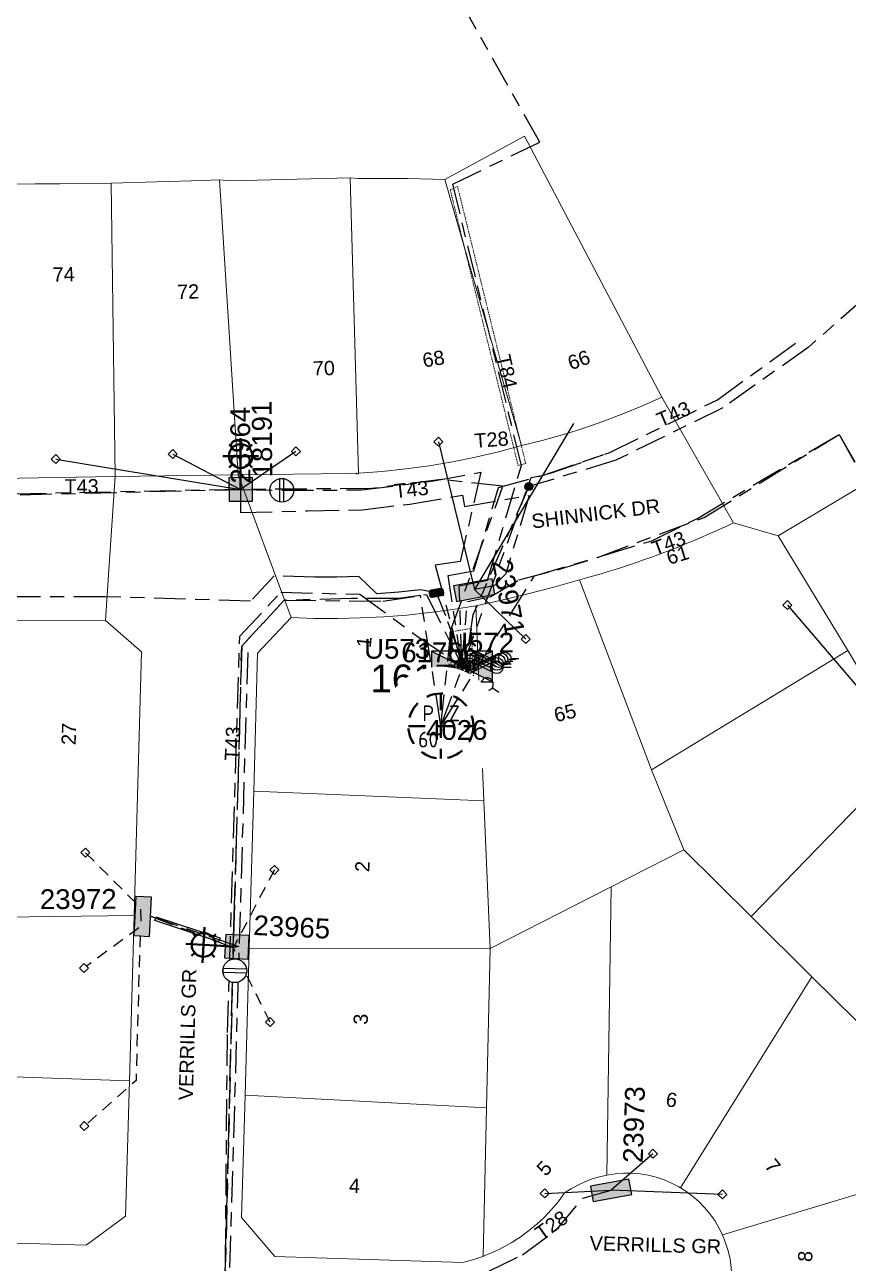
# Model space of a CAD drawing. Header units: metres. Extents: x 298789 to 299426, y 6264025 to 6264524.
# Drawn here: x 298942.7 to 299046.8, y 6264198.6 to 6264355.2 of the extents above; entities that cross this region are included whole.
import ezdxf
from ezdxf.enums import TextEntityAlignment as Align

# ---------------------------------------------------------------- set-up
doc = ezdxf.new("R2010")
doc.units = ezdxf.units.M
for name, pattern in [('Cable Exist UG', [8.2, 4, -1.2, 1.8, -1.2]), ('Dash', [5, 3, -2]), ('HIDDEN', [0.375, 0.25, -0.125]), ('HIDDEN2', [0.1875, 0.125, -0.0625])]:
    doc.linetypes.add(name, pattern=pattern)
doc.layers.get('0').update_dxf_attribs({"color": 6})
for name, color, linetype in [('_User Miscellaneous1', 7, 'Continuous'), ('Equip_HV_EXT', 7, 'Continuous'), ('Equip_LV_EXT', 7, 'Continuous'), ('Equip_SL_EXT', 7, 'Continuous'), ('Equip_SP_SL_EXT', 7, 'Continuous'), ('Mains_HV_EXT', 7, 'Continuous'), ('Mains_LV_EXT', 7, 'Continuous'), ('Mains_SL_EXT', 7, 'Continuous'), ('Notes', 7, 'Continuous'), ('Services_SP_EXT', 7, 'Continuous'), ('Sub_SP_EXT', 7, 'Continuous'), ('SupportsUG_SP_LV_EXT', 7, 'Continuous'), ('SupportsUG_SP_LV_SL_EXT', 7, 'Continuous'), ('UG_Details_SP_MISC', 7, 'Continuous')]:
    doc.layers.add(name, color=color, linetype=linetype)
for name, color, linetype, lineweight in [('Cadastre Land Parcels_SP_EXT', 9, 'Continuous', 5), ('Cadastre Other Property_SP_EXT', 9, 'HIDDEN', 5), ('Cadastre Roads_SP_EXT', 9, 'Continuous', 5)]:
    doc.layers.add(name, color=color, linetype=linetype, lineweight=lineweight)
doc.styles.add('COLUMN_LABEL', font='arial.ttf')
doc.styles.add('iecARIAL', font='arial.ttf', dxfattribs={"height": 2})
doc.styles.add('IESYMBOL1', font='isocp.shx')
doc.styles.add('POLE_LABEL', font='arial.ttf')
doc.styles.add('SLCP_LABEL', font='arial.ttf', dxfattribs={"height": 3.5})
doc.styles.get("Standard").update_dxf_attribs({"font": 'arial.ttf'})
doc.styles.add('SWITCH_LABEL', font='arial.ttf', dxfattribs={"height": 2.5})

# ---------------------------------------------------------------- blocks, each defined once
blk = doc.blocks.new('SUB_PADMOUNT_EXT')
for points in [[(0, 0), (-3.84, 1.92), (-3.84, -1.92)], [(0, 0), (3.84, 1.92), (3.84, -1.92)]]:
    blk.add_hatch(color=256).paths.add_polyline_path(points)
for p, q in [((3.84, 1.92), (-3.84, -1.92)), ((-3.84, 1.92), (3.84, -1.92))]:
    blk.add_line(p, q)
blk.add_lwpolyline([(-3.84, -1.92), (3.84, -1.92), (3.84, 1.92), (-3.84, 1.92)], close=True)
for tag, height, flags, p in [('ASSET_NUM', 3.5, 8, (2, 2)), ('STREET_CODE', 0.2, 9, (1.5, 0)), ('CONSTRUCTED_VOLTAGE', 0.2, 9, (1.5, -0.2)), ('OPERATING_VOLTAGE', 0.2, 9, (1.5, -0.6)), ('ORIENTATION', 0.2, 9, (1.5, -0.8)), ('OWNED_BY', 0.2, 9, (1.5, -1)), ('OPERATED_BY', 0.2, 9, (1.5, -1.2)), ('SECONDARY_VOLTAGE', 0.2, 9, (1.5, -1.6)), ('NO_PHASES', 0.2, 9, (1.5, -0.4)), ('MAINTAINED_BY', 0.2, 9, (1.5, -1.4)), ('STATE', 0.2, 9, (1.5, -1.8)), ('SUBSTATION_TYPE', 0.2, 9, (1.5, -2.2)), ('STREETNAME', 0.2, 9, (1.5, -3)), ('SUBURB', 0.2, 9, (1.5, -3.2)), ('PARENT', 0.2, 9, (1.5, -2)), ('USAGE', 0.2, 9, (1.5, -2.4)), ('LEGEND', 0.2, 9, (1.5, -2.6)), ('LOCATION', 0.2, 9, (1.5, -2.8)), ('Z', 0.2, 1, (1.5, -3.6)), ('NOTES', 0.2, 9, (1.5, -3.4))]:
    blk.add_attdef(tag, text='', height=height, dxfattribs=dict(flags=flags)).set_placement(p, align=Align.MIDDLE_LEFT)
blk = doc.blocks.new('COLUMN_EXT')
blk.add_hatch(color=256).paths.add_polyline_path([(-1.49, 1.48), (-1.49, -1.49), (1.48, -1.49), (1.48, 1.48)])
blk.add_lwpolyline([(-1.49, -1.49), (1.48, -1.49), (1.48, 1.48), (-1.49, 1.48)], close=True)
for tag, height, style, flags, p in [('ASSET_NUM', 2.5, 'COLUMN_LABEL', 8, (2, 2)), ('STRUCTURE_PLANT_NUMBER', 0.2, 'POLE_LABEL', 9, (1.81, 0.03)), ('STREET_CODE', 0.2, 'COLUMN_LABEL', 9, (1.81, -0.2))]:
    blk.add_attdef(tag, text='', height=height, dxfattribs=dict(style=style, flags=flags)).set_placement(p, align=Align.MIDDLE_LEFT)
at = {"flags": 9}
for tag, p in [('COLUMN_TYPE', (1.81, -0.4)), ('OWNED_BY', (1.81, -0.6)), ('STATE', (1.81, -0.8)), ('USAGE', (1.81, -1)), ('STREETNAME', (1.81, -1.6)), ('LEGEND', (1.81, -1.2)), ('LOCATION', (1.81, -1.4)), ('SUBURB', (1.81, -1.8)), ('NOTES', (1.81, -2))]:
    blk.add_attdef(tag, text='', height=0.2, dxfattribs=at).set_placement(p, align=Align.MIDDLE_LEFT)
at = {"flags": 1}
blk.add_attdef('Z', (1.81, -2.35), '', height=0.2, dxfattribs=at)
blk = doc.blocks.new('PILLAR_EXT')
blk.add_hatch(color=256).paths.add_polyline_path([(-2.475, 0.99), (-2.475, -0.99), (2.475, -0.99), (2.475, 0.99)])
blk.add_lwpolyline([(-2.475, -0.99), (2.475, -0.99), (2.475, 0.99), (-2.475, 0.99)], close=True)
at = {"style": 'iecARIAL', "flags": 8}
blk.add_attdef('ASSET_NUM', (1.5, 3.5), '', height=2.5, dxfattribs=at)
for tag, p, flags in [('OWNED_BY', (0, -0.2), 9), ('STATE', (0, -0.4), 9), ('SUPPORT_TYPE', (0, -0.6), 9), ('USAGE', (0, -0.8), 9), ('LEGEND', (0, -1), 9), ('LOCATION', (0, -1.2), 9), ('NOTES', (0, -1.4), 9), ('PARENT', (0, -1.6), 9), ('STREETNAME', (0, -1.8), 9), ('SUBURB', (0, -2), 1)]:
    blk.add_attdef(tag, p, '', height=0.2, dxfattribs=dict(flags=flags))
blk = doc.blocks.new('SL_LANTERN_EXT')
at = {"lineweight": 40}
for p, q in [((0, 1.97), (0, 6.47)), ((-1.46, 5.68), (-1.06, 5.28)), ((1.46, 5.68), (1.06, 5.28)), ((-2.25, 4.22), (2.25, 4.22)), ((-1.46, 2.76), (-1.06, 3.16)), ((1.46, 2.76), (1.06, 3.16)), ((0, 0), (0, 2.72))]:
    blk.add_line(p, q, dxfattribs=at)
blk.add_circle((0, 4.22), 1.5, dxfattribs=at)
at = {"style": 'iecARIAL', "flags": 8}
blk.add_attdef('ASSET_NUM', (1.5, 1.5), '', height=2.5, dxfattribs=at)
for tag, p, height, flags in [('OPERATING_VOLTAGE', (0.98, -1.65), 0.2, 9), ('CONSTRUCTED_VOLTAGE', (0.98, -0.65), 0.2, 9), ('CONTROL_TYPE', (0.98, -0.85), 0.2, 9), ('LANTERN_PURPOSE', (0.98, -1.05), 0.2, 9), ('LANTERN_TYPE', (0.98, -1.25), 0.2, 9), ('NO_PHASES', (0.98, -1.45), 0.2, 9), ('LNUMBER', (2.18, -3.25), 2.5, 8), ('ORIENTATION', (0.98, -1.85), 0.2, 9), ('OWNED_BY', (0.98, -2.05), 0.2, 9), ('STATE', (0.98, -2.25), 0.2, 9), ('USAGE', (0.98, -2.45), 0.2, 9), ('CEXIST', (0.98, -2.65), 0.2, 9), ('CNEW', (0.98, -2.85), 0.2, 9), ('CNUMBER', (0.98, -3.05), 0.2, 9), ('CREMOVE', (0.98, -3.25), 0.2, 9), ('CREPLACE', (0.98, -3.45), 0.2, 9), ('LKINGHEIGHT', (0.98, -3.65), 0.2, 9), ('LBRACKET', (0.98, -3.85), 0.2, 9), ('LBRACKETVOCAB', (0.98, -4.05), 0.2, 9), ('LCATEGORY', (0.98, -4.25), 0.2, 9), ('LCHARGE1', (0.98, -4.45), 0.2, 9), ('LCHARGE1PERCENT', (0.98, -4.65), 0.2, 9), ('LCHARGE2', (0.98, -4.85), 0.2, 9), ('LCHARGE2PERCENT', (0.98, -5.05), 0.2, 9), ('LCHARGE3', (0.98, -5.25), 0.2, 9), ('LCHARGE3PERCENT', (0.98, -5.45), 0.2, 9), ('LEXIST', (0.98, -5.65), 0.2, 9), ('LLAMP', (0.98, -5.85), 0.2, 9), ('LLAMPVOCAB', (0.98, -6.05), 0.2, 9), ('LMAST', (0.98, -6.25), 0.2, 9), ('LMASTVOCAB', (0.98, -6.45), 0.2, 9), ('LNEW', (0.98, -6.65), 0.2, 9), ('LANTNUMBER', (0.98, -6.85), 0.2, 9), ('LOUTREACH', (0.98, -7.25), 0.2, 9), ('LOUTREACHVOCAB', (0.98, -7.45), 0.2, 9), ('LRATECODE', (0.98, -7.65), 0.2, 9), ('LREMOVE', (0.98, -7.85), 0.2, 9), ('STREETNAME', (0.98, -9.25), 0.2, 9), ('SUBURB', (0.98, -9.45), 0.2, 1), ('LREPLACE', (0.98, -8.05), 0.2, 9), ('LTYPE', (0.98, -8.25), 0.2, 9), ('LTYPEVOCAB', (0.98, -8.45), 0.2, 9), ('LEGEND', (0.98, -8.65), 0.2, 9), ('LOCATION', (0.98, -8.85), 0.2, 9), ('NOTES', (0.98, -9.05), 0.2, 9)]:
    blk.add_attdef(tag, p, '', height=height, dxfattribs=dict(flags=flags))
blk = doc.blocks.new('CCP_EXT')
at = {"flags": 9}
for tag, p in [('LIFE_SUPPORT', (0, -1.6)), ('STATE', (0, -1.8)), ('NOTES', (0, -2))]:
    blk.add_attdef(tag, text='', height=0.2, dxfattribs=at).set_placement(p, align=Align.MIDDLE_LEFT)
blk.add_wipeout([(0, 0.57), (0.57, 0), (0, -0.57), (-0.57, 0)])
blk.add_lwpolyline([(-0.57, 0), (0, 0.57), (0.57, 0), (0, -0.57), (-0.57, 0)])
at = {"flags": 1}
blk.add_attdef('Z', (0, 0), '', height=0.2, dxfattribs=at)
at = {"flags": 9}
for tag, p in [('CCP_TYPE', (0, 0)), ('CONSTRUCTED_VOLTAGE', (0, -0.2)), ('OPERATING_VOLTAGE', (0, -0.6)), ('ORIENTATION', (0, -0.8)), ('OWNED_BY', (0, -1)), ('NO_PHASES', (0, -0.4)), ('USAGE', (0, -1.2)), ('LEGEND', (0, -1.4))]:
    blk.add_attdef(tag, text='', height=0.2, dxfattribs=at).set_placement(p, align=Align.MIDDLE_LEFT)
blk = doc.blocks.new('HV_STJ_EXT')
h = blk.add_hatch(color=256)
edge = h.paths.add_edge_path()
edge.add_ellipse((-0.59, 0.13), major_axis=(0.226, 0.226), ratio=1, start_angle=45, end_angle=135)
edge.add_line((-0.91, 0.13), (-0.91, -0.13))
edge.add_ellipse((-0.59, -0.13), major_axis=(0.226, 0.226), ratio=1, start_angle=135, end_angle=225)
edge.add_line((-0.59, -0.45), (0.59, -0.45))
edge.add_ellipse((0.59, -0.13), major_axis=(-0.226, 0.226), ratio=1, start_angle=135, end_angle=225)
edge.add_line((0.91, -0.13), (0.91, 0.13))
edge.add_ellipse((0.59, 0.13), major_axis=(-0.226, 0.226), ratio=1, start_angle=225, end_angle=315)
edge.add_line((0.59, 0.45), (-0.59, 0.45))
blk.add_lwpolyline([(-0.91, 0.13), (-0.91, -0.13, 0.414214), (-0.59, -0.45), (0.59, -0.45, 0.414214), (0.91, -0.13), (0.91, 0.13, 0.414214), (0.59, 0.45), (-0.59, 0.45, 0.414214)], format="xyb", close=True)
for tag, flags, p in [('ORIENTATION', 9, (1.5, 0)), ('Z', 1, (1.5, -0.8)), ('USAGE', 9, (1.5, -0.2)), ('LEGEND', 9, (1.5, -0.4)), ('NOTES', 9, (1.5, -0.6))]:
    blk.add_attdef(tag, text='', height=0.2, dxfattribs=dict(flags=flags)).set_placement(p, align=Align.MIDDLE_LEFT)
blk = doc.blocks.new('LV_UG_LINKS_CLOSED_EXT')
blk.add_wipeout([(-1.06, 1.06), (-1.18, 0.92), (-1.29, 0.76), (-1.37, 0.59), (-1.43, 0.42), (-1.48, 0.23), (-1.49, 0.05), (-1.49, -0.14), (-1.46, -0.33), (-1.41, -0.51), (-1.33, -0.68), (-1.24, -0.84), (-1.12, -0.99), (-0.99, -1.12), (-0.84, -1.24), (-0.68, -1.33), (-0.51, -1.41), (-0.33, -1.46), (-0.14, -1.49), (0.05, -1.49), (0.23, -1.48), (0.42, -1.43), (0.59, -1.37), (0.76, -1.29), (0.92, -1.18), (1.06, -1.06), (1.18, -0.92), (1.29, -0.76), (1.37, -0.59), (1.43, -0.42), (1.48, -0.23), (1.49, -0.05), (1.49, 0.14), (1.46, 0.33), (1.41, 0.51), (1.33, 0.68), (1.24, 0.84), (1.12, 0.99), (0.99, 1.12), (0.84, 1.24), (0.68, 1.33), (0.51, 1.41), (0.33, 1.46), (0.14, 1.49), (-0.05, 1.49), (-0.23, 1.48), (-0.42, 1.43), (-0.59, 1.37), (-0.76, 1.29), (-0.92, 1.18)])
for p, q in [((-0.25, -1.48), (-0.25, 1.48)), ((0.25, -1.48), (0.25, 1.48))]:
    blk.add_line(p, q)
blk.add_circle((0, 0), 1.5)
at = {"flags": 9}
for tag, p in [('ACTUAL_STATUS', (0, 0)), ('CONSTRUCTED_VOLTAGE', (0, -0.2)), ('OPERATING_VOLTAGE', (0, -0.6)), ('ORIENTATION', (0, -0.8)), ('STATE', (0, -1)), ('SWITCH_TYPE', (0, -1.2)), ('NO_PHASES', (0, -0.4)), ('USAGE', (0, -1.4)), ('NOTES', (0, -1.6))]:
    blk.add_attdef(tag, text='', height=0.2, dxfattribs=at).set_placement(p, align=Align.MIDDLE_LEFT)
at = {"flags": 1}
blk.add_attdef('Z', (0, 0), '', height=0.2, dxfattribs=at)
blk = doc.blocks.new('LV_UG_DFUSE_CLOSED_EXT')
for points in [[(1, 0), (0, 0)], [(5.04, 0.73), (2.16, -0.72)], [(5.05, -0.71), (2.16, 0.72)], [(6.2, 0.01), (7.2, 0.01)]]:
    blk.add_lwpolyline(points)
for centre in [(1.8, 0), (5.4, 0.01)]:
    blk.add_circle(centre, 0.8)
at = {"flags": 9}
for tag, p in [('ACTUAL_STATUS', (0, 0)), ('CONSTRUCTED_VOLTAGE', (0, -0.2)), ('OPERATING_VOLTAGE', (0, -0.6)), ('ORIENTATION', (0, -0.8)), ('STATE', (0, -1)), ('SWITCH_TYPE', (0, -1.2)), ('NO_PHASES', (0, -0.4)), ('USAGE', (0, -1.4)), ('NOTES', (0, -1.6))]:
    blk.add_attdef(tag, text='', height=0.2, dxfattribs=at).set_placement(p, align=Align.MIDDLE_LEFT)
at = {"flags": 1}
blk.add_attdef('Z', (0, 0), '', height=0.2, dxfattribs=at)
blk = doc.blocks.new('SWG_HOLEC_SU_NO_EXT')
blk.add_line((1.8, -2), (5.8, -2))
for points in [[(1, 0), (0, 0)], [(6.6, 0), (7.6, 0)]]:
    blk.add_lwpolyline(points)
for points in [[(1.8, -0.8, 1), (1.8, 0.8, 1)], [(5.8, -0.8, 1), (5.8, 0.8, 1)]]:
    blk.add_lwpolyline(points, format="xyb", close=True)
at = {"insert": (5.31, -3.64), "char_height": 1.4, "width": 3.8863, "attachment_point": 1, "rotation": 180}
blk.add_mtext('{\\fArial|b0|i0|c0|p34;N/O}', dxfattribs=at)
at = {"style": 'SWITCH_LABEL', "flags": 8}
blk.add_attdef('ASSET_NUM', text='', height=2.5, rotation=179.9544, dxfattribs=at).set_placement((-2.4, 0), align=Align.MIDDLE_LEFT)
at = {"flags": 1}
blk.add_attdef('Z', (0, 0), '', height=0.2, dxfattribs=at)
at = {"flags": 9}
for tag, p in [('ACTUAL_STATUS', (0, -0.4)), ('CONSTRUCTED_VOLTAGE', (0, -0.6)), ('OPERATING_VOLTAGE', (0, -1)), ('ORIENTATION', (0, -1.2)), ('OWNED_BY', (0, -1.4)), ('NO_PHASES', (0, -0.8)), ('PARENT', (0, -1.6)), ('STATE', (0, -1.8)), ('SWITCH_TYPE', (0, -2)), ('STREETNAME', (0, -2.6)), ('SUBURB', (0, -2.8)), ('USAGE', (0, -2.2)), ('LOCATION', (0, -2.4)), ('NOTES', (0, -3))]:
    blk.add_attdef(tag, text='', height=0.2, dxfattribs=at).set_placement(p, align=Align.MIDDLE_LEFT)
at = {"style": 'SWITCH_LABEL', "flags": 9}
blk.add_attdef('STREET_CODE', text='', height=0.2, dxfattribs=at).set_placement((0, -0.2), align=Align.MIDDLE_LEFT)
blk = doc.blocks.new('SWG_HOLEC_SU_EXT')
blk.add_line((1.8, -2), (5.8, -2))
for points in [[(1, 0), (0, 0)], [(6.6, 0), (7.6, 0)]]:
    blk.add_lwpolyline(points)
for points in [[(1.8, -0.8, 1), (1.8, 0.8, 1)], [(5.8, -0.8, 1), (5.8, 0.8, 1)]]:
    blk.add_lwpolyline(points, format="xyb", close=True)
at = {"style": 'SWITCH_LABEL', "flags": 8}
blk.add_attdef('ASSET_NUM', text='', height=2.5, rotation=179.9544, dxfattribs=at).set_placement((-2.4, 0), align=Align.MIDDLE_LEFT)
at = {"flags": 1}
blk.add_attdef('Z', (0, 0), '', height=0.2, dxfattribs=at)
at = {"flags": 9}
for tag, p in [('ACTUAL_STATUS', (0, -0.4)), ('CONSTRUCTED_VOLTAGE', (0, -0.6)), ('OPERATING_VOLTAGE', (0, -1)), ('ORIENTATION', (0, -1.2)), ('OWNED_BY', (0, -1.4)), ('NO_PHASES', (0, -0.8)), ('PARENT', (0, -1.6)), ('STATE', (0, -1.8)), ('SWITCH_TYPE', (0, -2)), ('STREETNAME', (0, -2.6)), ('SUBURB', (0, -2.8)), ('USAGE', (0, -2.2)), ('LOCATION', (0, -2.4)), ('NOTES', (0, -3))]:
    blk.add_attdef(tag, text='', height=0.2, dxfattribs=at).set_placement(p, align=Align.MIDDLE_LEFT)
at = {"style": 'SWITCH_LABEL', "flags": 9}
blk.add_attdef('STREET_CODE', text='', height=0.2, dxfattribs=at).set_placement((0, -0.2), align=Align.MIDDLE_LEFT)
blk = doc.blocks.new('SLCP_ZELL_EXT')
blk.add_wipeout([(-0.24, 7.5), (-0.71, 7.47), (-1.17, 7.41), (-1.64, 7.32), (-2.09, 7.21), (-2.54, 7.06), (-2.98, 6.89), (-3.41, 6.69), (-3.82, 6.46), (-4.22, 6.21), (-4.6, 5.93), (-4.96, 5.63), (-5.31, 5.31), (-5.63, 4.96), (-5.93, 4.6), (-6.21, 4.22), (-6.46, 3.82), (-6.69, 3.41), (-6.89, 2.98), (-7.06, 2.54), (-7.21, 2.09), (-7.32, 1.64), (-7.41, 1.17), (-7.47, 0.71), (-7.5, 0.24), (-7.5, -0.24), (-7.47, -0.71), (-7.41, -1.17), (-7.32, -1.64), (-7.21, -2.09), (-7.06, -2.54), (-6.89, -2.98), (-6.69, -3.41), (-6.46, -3.82), (-6.21, -4.22), (-5.93, -4.6), (-5.63, -4.96), (-5.31, -5.31), (-4.96, -5.63), (-4.6, -5.93), (-4.22, -6.21), (-3.82, -6.46), (-3.41, -6.69), (-2.98, -6.89), (-2.54, -7.06), (-2.09, -7.21), (-1.64, -7.32), (-1.17, -7.41), (-0.71, -7.47), (-0.24, -7.5), (0.24, -7.5), (0.71, -7.47), (1.17, -7.41), (1.64, -7.32), (2.09, -7.21), (2.54, -7.06), (2.98, -6.89), (3.41, -6.69), (3.82, -6.46), (4.22, -6.21), (4.6, -5.93), (4.96, -5.63), (5.31, -5.31), (5.63, -4.96), (5.93, -4.6), (6.21, -4.22), (6.46, -3.82), (6.69, -3.41), (6.89, -2.98), (7.06, -2.54), (7.21, -2.09), (7.32, -1.64), (7.41, -1.17), (7.47, -0.71), (7.5, -0.24), (7.5, 0.24), (7.47, 0.71), (7.41, 1.17), (7.32, 1.64), (7.21, 2.09), (7.06, 2.54), (6.89, 2.98), (6.69, 3.41), (6.46, 3.82), (6.21, 4.22), (5.93, 4.6), (5.63, 4.96), (5.31, 5.31), (4.96, 5.63), (4.6, 5.93), (4.22, 6.21), (3.82, 6.46), (3.41, 6.69), (2.98, 6.89), (2.54, 7.06), (2.09, 7.21), (1.64, 7.32), (1.17, 7.41), (0.71, 7.47), (0.24, 7.5)])
at = {"linetype": 'Dash', "lineweight": 40, "ltscale": 0.7}
for p, q in [((0, 4.11), (0, -4.11)), ((-4.11, 0), (4.11, 0))]:
    blk.add_line(p, q, dxfattribs=at)
blk.add_circle((0, 0), 4.11, dxfattribs=at)
at = {"lineweight": 40, "style": 'IESYMBOL1'}
for s, p in [('P', (-1.6, 0)), ('Z', (1.7, 0)), ('60', (-1.61, -3.31))]:
    blk.add_text(s, height=2, dxfattribs=at).set_placement(p, align=Align.BOTTOM_CENTER)
at = {"style": 'SLCP_LABEL'}
for tag, height, flags, p in [('ASSET_NUM', 2.5, 8, (2, 2)), ('STREET_CODE', 0.2, 9, (0, -0.2))]:
    blk.add_attdef(tag, text='', height=height, dxfattribs=dict(at, flags=flags)).set_placement(p, align=Align.MIDDLE_LEFT)
at = {"flags": 1}
blk.add_attdef('Z', (0, 0), '', height=0.2, dxfattribs=at)
at = {"flags": 9}
for tag, p in [('CONSTRUCTED_VOLTAGE', (0, -0.4)), ('CONTROL_TYPE', (0, -0.6)), ('OPERATING_VOLTAGE', (0, -1)), ('ORIENTATION', (0, -1.2)), ('OWNED_BY', (0, -1.4)), ('NO_PHASES', (0, -0.8)), ('USAGE', (0, -1.6)), ('STATE', (0, -2)), ('LOCATION', (0, -1.8)), ('NOTES', (0, -2.2))]:
    blk.add_attdef(tag, text='', height=0.2, dxfattribs=at).set_placement(p, align=Align.MIDDLE_LEFT)
blk = doc.blocks.new('CONNECTOR_NODE_EXT')
h = blk.add_hatch(color=256)
edge = h.paths.add_edge_path()
edge.add_arc((0, 0), 0.5, 0, 360)
blk.add_circle((0, 0), 0.5)
at = {"flags": 1}
blk.add_attdef('Z', (0, 0), '', height=0.2, dxfattribs=at)
at = {"flags": 9}
for tag, p in [('CONNECTOR_TYPE', (0, 0)), ('CONSTRUCTED_VOLTAGE', (0, -0.2)), ('OPERATING_VOLTAGE', (0, -0.6)), ('ORIENTATION', (0, -0.8)), ('SUBTYPE', (0, -1)), ('NO_PHASES', (0, -0.4)), ('USAGE', (0, -1.2)), ('NOTES', (0, -1.4))]:
    blk.add_attdef(tag, text='', height=0.2, dxfattribs=at).set_placement(p, align=Align.MIDDLE_LEFT)

msp = doc.modelspace()

# ---------------------------------------------------------------- linework, layer by layer
at = {"layer": 'Cadastre Land Parcels_SP_EXT', "linetype": 'Continuous'}
for points in [[(299023.26, 6264308.13), (299005.88, 6264341.14), (298995.79, 6264335.66), (299005.5, 6264302.01), (299008.1, 6264302.66), (299010.68, 6264303.39), (299013.25, 6264304.19), (299015.79, 6264305.07), (299018.31, 6264306.01), (299020.8, 6264307.04), (299023.26, 6264308.13)], [(298953.61, 6264335.2), (298947.15, 6264335.11), (298943.99, 6264335.12), (298939.07, 6264335.06), (298939.52, 6264297.83), (298954.12, 6264298.12), (298953.61, 6264335.2)], [(298954.12, 6264298.12), (298969.67, 6264298.31), (298967.33, 6264335.62), (298965.15, 6264335.56), (298953.61, 6264335.2), (298954.12, 6264298.12)], [(298967.33, 6264335.62), (298969.67, 6264298.31), (298983.69, 6264298.5), (298984.57, 6264298.54), (298984.68, 6264298.46), (298984.8, 6264298.46), (298984.9, 6264298.52), (298983.84, 6264335.88), (298968.73, 6264335.52), (298967.33, 6264335.62)], [(299005.5, 6264302.01), (298995.79, 6264335.66), (298991.08, 6264335.78), (298984.81, 6264335.82), (298983.84, 6264335.88), (298984.9, 6264298.52), (298987.89, 6264298.74), (298990.86, 6264299.06), (298993.82, 6264299.47), (298996.76, 6264299.97), (298999.69, 6264300.56), (299002.6, 6264301.24), (299005.5, 6264302.01)], [(299046.76, 6264276.09), (299037.95, 6264290.61), (299032.3, 6264292.24), (299031.44, 6264291.83), (299030.59, 6264291.44), (299029.72, 6264291.05), (299028.86, 6264290.67), (299027.99, 6264290.3), (299027.12, 6264289.93), (299026.24, 6264289.57), (299025.37, 6264289.21), (299024.49, 6264288.87), (299023.6, 6264288.53), (299022.72, 6264288.2), (299021.83, 6264287.87), (299020.94, 6264287.55), (299020.05, 6264287.24), (299019.15, 6264286.94), (299018.25, 6264286.64), (299017.35, 6264286.35), (299016.45, 6264286.07), (299015.55, 6264285.8), (299014.64, 6264285.53), (299013.73, 6264285.27), (299012.82, 6264285.02), (299021.95, 6264261.01), (299046.76, 6264276.09)], [(298999.73, 6264281.74), (299000.75, 6264257.09), (299001.53, 6264238.39), (299016.83, 6264246.19), (299026.02, 6264250.88), (299021.95, 6264261.01), (299012.82, 6264285.02), (299009.57, 6264284.09), (299006.3, 6264283.24), (299003.01, 6264282.46), (298999.73, 6264281.74)], [(299000.75, 6264257.09), (298999.73, 6264281.74), (298996.82, 6264281.28), (298993.91, 6264280.89), (298991, 6264280.58), (298988.08, 6264280.35), (298985.16, 6264280.21), (298982.23, 6264280.14), (298979.3, 6264280.16), (298976.38, 6264280.26), (298972.1, 6264275.77), (298971.67, 6264258.28), (299000.75, 6264257.09)], [(298957.47, 6264275.91), (298952.91, 6264279.88), (298938.89, 6264279.84), (298939.86, 6264242.38), (298956.54, 6264242.56), (298957.47, 6264275.91)], [(299055.47, 6264264.02), (299055.01, 6264264.53), (299054.55, 6264265.05), (299054.1, 6264265.57), (299053.66, 6264266.1), (299053.22, 6264266.64), (299052.79, 6264267.17), (299052.36, 6264267.72), (299051.93, 6264268.26), (299051.52, 6264268.82), (299051.11, 6264269.37), (299050.7, 6264269.93), (299050.3, 6264270.5), (299049.91, 6264271.07), (299049.53, 6264271.64), (299049.15, 6264272.22), (299048.77, 6264272.8), (299048.4, 6264273.38), (299048.04, 6264273.97), (299046.76, 6264276.09), (299021.95, 6264261.01), (299026.02, 6264250.88), (299034.52, 6264242.43), (299055.47, 6264264.02)], [(299068.55, 6264250.95), (299057.89, 6264261.49), (299057.4, 6264261.99), (299056.91, 6264262.49), (299056.42, 6264262.99), (299055.94, 6264263.5), (299055.47, 6264264.02), (299034.52, 6264242.43), (299042.22, 6264234.82), (299047.77, 6264229.32), (299068.55, 6264250.95)], [(299000.75, 6264257.09), (298971.67, 6264258.28), (298971.07, 6264238.42), (299001.53, 6264238.39), (299000.75, 6264257.09)], [(299034.52, 6264242.43), (299026.02, 6264250.88), (299016.83, 6264246.19), (299016.3, 6264209.74), (299017.35, 6264209.9), (299018.4, 6264209.98), (299019.44, 6264209.97), (299020.48, 6264209.88), (299021.51, 6264209.71), (299022.53, 6264209.46), (299023.52, 6264209.13), (299024.48, 6264208.72), (299025.4, 6264208.24), (299025.62, 6264208.11), (299042.22, 6264234.82), (299034.52, 6264242.43)], [(299016.3, 6264209.74), (299016.83, 6264246.19), (299001.53, 6264238.39), (299001.07, 6264218.25), (299000.63, 6264199.46), (299001.84, 6264199.96), (299003.04, 6264200.53), (299004.2, 6264201.17), (299005.32, 6264201.89), (299006.39, 6264202.67), (299007.42, 6264203.52), (299008.39, 6264204.42), (299009.3, 6264205.39), (299010.16, 6264206.4), (299010.95, 6264207.47), (299011.77, 6264208), (299012.63, 6264208.48), (299013.51, 6264208.9), (299014.43, 6264209.25), (299015.37, 6264209.53), (299016.3, 6264209.74)], [(298956.54, 6264242.56), (298939.86, 6264242.38), (298924.86, 6264242.23), (298925.37, 6264222.7), (298955.95, 6264221.66), (298956.54, 6264242.56)], [(299001.53, 6264238.39), (298971.07, 6264238.42), (298970.54, 6264219.85), (299001.07, 6264218.25), (299001.53, 6264238.39)], [(299047.76, 6264229.32), (299042.22, 6264234.82), (299025.62, 6264208.11), (299026.29, 6264207.69), (299027.13, 6264207.06), (299027.92, 6264206.38), (299028.65, 6264205.63), (299029.32, 6264204.83), (299029.92, 6264203.98), (299030.45, 6264203.08), (299030.92, 6264202.16), (299062.56, 6264211.72), (299060.9, 6264216.18), (299047.76, 6264229.32)], [(298955.95, 6264221.66), (298925.37, 6264222.7), (298925.71, 6264203.09), (298926.7, 6264202.58), (298927.71, 6264202.14), (298928.74, 6264201.77), (298929.79, 6264201.46), (298950.46, 6264200.88), (298955.41, 6264204.52), (298955.95, 6264221.66)], [(299001.07, 6264218.25), (298970.54, 6264219.85), (298970.1, 6264204.37), (298974.32, 6264199.43), (298998.07, 6264198.68), (298999.35, 6264199.03), (299000.61, 6264199.45), (299000.63, 6264199.46), (299001.07, 6264218.25)], [(299067.27, 6264198.76), (299062.56, 6264211.72), (299030.92, 6264202.16), (299031.31, 6264201.16), (299031.63, 6264200.15), (299031.86, 6264199.11), (299032.01, 6264198.06), (299032.08, 6264197), (299031.59, 6264190.14), (299070.99, 6264188.72), (299067.27, 6264198.76)]]:
    msp.add_lwpolyline(points, close=True, dxfattribs=at)
at = {"layer": 'Cadastre Other Property_SP_EXT', "linetype": 'HIDDEN2'}
for points in [[(298997.41, 6264334.79), (298996.49, 6264334.36), (299005.07, 6264299.49), (299006.03, 6264299.75), (298997.41, 6264334.79)], [(298999.17, 6264278.89), (298996.43, 6264278.43), (298996.67, 6264272.79), (298999.42, 6264272.91), (298999.17, 6264278.89)]]:
    msp.add_lwpolyline(points, close=True, dxfattribs=at)
at = {"layer": 'Cadastre Roads_SP_EXT', "linetype": 'Continuous'}
msp.add_lwpolyline([(298938.89, 6264279.84), (298952.91, 6264279.88), (298953.38, 6264286.93), (298954.12, 6264298.12), (298939.52, 6264297.83)], dxfattribs=at)
at = {"layer": 'Mains_HV_EXT', "linetype": 'Cable Exist UG'}
for points in [[(299228.57, 6264523.58), (299224.37, 6264523.54), (299215.86, 6264523.08), (299203.13, 6264520.69), (299189.96, 6264516.79), (299176.64, 6264510.71), (299161.85, 6264500.13), (299146.46, 6264484.58), (299137.88, 6264477.42), (299137.81, 6264476.97), (299136.72, 6264474.96), (299133.77, 6264470.27), (299130.85, 6264463.71), (299084.84, 6264372.86), (299071.47, 6264347.55), (299065.75, 6264338.49), (299055.06, 6264326.1), (299041.74, 6264314.43), (299030.96, 6264306.79), (299017.44, 6264300.16), (299006.43, 6264296.83)], [(298994.74, 6264283.38), (298992.73, 6264283.78), (298989.98, 6264283.48), (298987.22, 6264283.26), (298984.95, 6264285.44), (298982.17, 6264285.37), (298979.38, 6264285.37), (298974.22, 6264285.53), (298971.23, 6264282.32), (298952.89, 6264282.9), (298952.89, 6264282.9), (298938.82, 6264282.87)]]:
    msp.add_lwpolyline(points, dxfattribs=at)
at = {"layer": 'Mains_LV_EXT', "linetype": 'Cable Exist UG'}
for points in [[(298925.73, 6264295.41), (298969.99, 6264296.47)], [(298969.06, 6264238.5), (298958.55, 6264242.47)], [(298968.91, 6264232.49), (298969.06, 6264238.5)], [(298961.82, 6264189.17), (298967.82, 6264188.88), (298968.91, 6264232.49)]]:
    msp.add_lwpolyline(points, dxfattribs=at)
at = {"layer": 'Mains_SL_EXT', "linetype": 'Cable Exist UG'}
for points in [[(298969.99, 6264296.47), (298919.76, 6264295.43)], [(298969.06, 6264238.5), (298967.92, 6264192.9), (298962.87, 6264193.15), (298955.87, 6264189.38)]]:
    msp.add_lwpolyline(points, dxfattribs=at)
at = {"layer": 'Services_SP_EXT'}
msp.add_lwpolyline([(299012.07, 6264304.79), (298999.54, 6264283.8)], dxfattribs=at)
at = {"layer": 'UG_Details_SP_MISC'}
for p, q in [((298959.14, 6264241.92), (298959.21, 6264242.15)), ((298967.23, 6264239.25), (298959.14, 6264241.92)), ((298959.29, 6264242.38), (298959.21, 6264242.15)), ((298967.38, 6264239.7), (298959.29, 6264242.38)), ((298967.23, 6264239.25), (298967.3, 6264239.48)), ((298967.38, 6264239.7), (298967.3, 6264239.48))]:
    msp.add_line(p, q, dxfattribs=at)
at = {"layer": 'UG_Details_SP_MISC', "color": 7, "linetype": 'Cable Exist UG', "flags": 128}
for points in [[(298970.89, 6264275.82), (298968.3, 6264188.29)], [(298969.79, 6264238.62), (298958.55, 6264242.47)]]:
    msp.add_lwpolyline(points, dxfattribs=at)

# ---------------------------------------------------------------- block references
at = {"layer": 'Equip_HV_EXT'}
msp.add_blockref('CONNECTOR_NODE_EXT', (299006.43, 6264296.83), dxfattribs=at)
at = {"layer": 'Equip_HV_EXT', "rotation": 189.3098107971694}
msp.add_blockref('HV_STJ_EXT', (298994.74, 6264283.38), dxfattribs=at)
at = {"layer": 'Equip_LV_EXT'}
for p in [(298997.22, 6264274.74), (298997.56, 6264274.98), (298997.97, 6264275.07), (298996.97, 6264273.97), (298997.01, 6264274.38)]:
    msp.add_blockref('LV_UG_DFUSE_CLOSED_EXT', p, dxfattribs=at)
at = {"layer": 'Equip_SP_SL_EXT'}
ref = msp.add_blockref('SL_LANTERN_EXT', (298969.99, 6264296.47), dxfattribs=at)
ref.add_attrib('ASSET_NUM', '18191', dxfattribs={"layer": '0', "height": 2.5, "rotation": 90.6012, "style": 'iecARIAL'}).set_placement((298971.49, 6264297.97), align=Align.TOP_LEFT)
at = {"layer": 'Equip_SP_SL_EXT', "rotation": 86.92438282031782}
msp.add_blockref('SL_LANTERN_EXT', (298969.51, 6264238.62), dxfattribs=at)
at = {"layer": 'Sub_SP_EXT'}
ref = msp.add_blockref('SUB_PADMOUNT_EXT', (298997.97, 6264274.07), dxfattribs=at)
ref.add_attrib('ASSET_NUM', '16171', dxfattribs={"layer": '0', "height": 3.5}).set_placement((298999.97, 6264274.32), align=Align.TOP_RIGHT)
at = {"layer": 'SupportsUG_SP_LV_EXT'}
ref = msp.add_blockref('PILLAR_EXT', (298999.53, 6264283.73), dxfattribs=dict(at, rotation=10.37717499681174))
ref.add_attrib('ASSET_NUM', '23971', dxfattribs={"layer": '0', "height": 2.5, "rotation": 280.3414, "style": 'iecARIAL'}).set_placement((299001.03, 6264287.23), align=Align.BOTTOM_LEFT)
ref = msp.add_blockref('PILLAR_EXT', (298957.6, 6264242.45), dxfattribs=dict(at, rotation=267.2290347872757))
ref.add_attrib('ASSET_NUM', '23972', dxfattribs={"layer": '0', "height": 2.5, "rotation": 0.2209, "style": 'iecARIAL'}).set_placement((298954.32, 6264242.67), align=Align.BOTTOM_RIGHT)
ref = msp.add_blockref('PILLAR_EXT', (299016.82, 6264207.81), dxfattribs=dict(at, rotation=190.2856174339348))
ref.add_attrib('ASSET_NUM', '23973', dxfattribs={"layer": '0', "height": 2.5, "rotation": 88.3119, "style": 'iecARIAL'}).set_placement((299018.32, 6264211.31), align=Align.TOP_LEFT)
at = {"layer": 'SupportsUG_SP_LV_SL_EXT'}
ref = msp.add_blockref('COLUMN_EXT', (298969.99, 6264296.47), dxfattribs=dict(at, rotation=180.3078028882169))
ref.add_attrib('ASSET_NUM', '23964', dxfattribs={"layer": '0', "height": 2.5, "rotation": 90.4165, "style": 'COLUMN_LABEL'}).set_placement((298971.99, 6264297.22), align=Align.BOTTOM_LEFT)
ref = msp.add_blockref('COLUMN_EXT', (298969.51, 6264238.62), dxfattribs=dict(at, rotation=87.19608223511253))
ref.add_attrib('ASSET_NUM', '23965', dxfattribs={"layer": '0', "height": 2.5, "rotation": 357.1601, "style": 'COLUMN_LABEL'}).set_placement((298971.51, 6264239.37), align=Align.BOTTOM_LEFT)

# ---------------------------------------------------------------- texts
at = {"layer": 'Cadastre Land Parcels_SP_EXT'}
for s, rotation, p in [('74', 1.4908, (298946.24, 6264322.74)), ('72', 1.4915, (298961.97, 6264320.56)), ('68', 9.0468, (298993.13, 6264311.89)), ('66', 19.9314, (299011.74, 6264311.53)), ('70', 1.5222, (298979.13, 6264310.87)), ('61', 16.7335, (299024.15, 6264286.92)), ('1', 84.4685, (298986.43, 6264276.39)), ('65', 13.6655, (299009.85, 6264267.01)), ('27', 88.3775, (298949.13, 6264264.11)), ('2', 88.2724, (298986.26, 6264248.04)), ('3', 88.3827, (298986.05, 6264228.73)), ('6', 350.8212, (299023.64, 6264218.48)), ('5', 46.7422, (299008.55, 6264209.48)), ('7', 309.9763, (299036.13, 6264210.84)), ('4', 358.454, (298983.66, 6264207.51)), ('8', 86.1843, (299042.22, 6264198.7))]:
    msp.add_text(s, height=1.8, rotation=rotation, dxfattribs=at).set_placement(p)
at = {"layer": 'Cadastre Roads_SP_EXT'}
for s, rotation, p in [('SHINNICK DR', 7.0229, (299006.88, 6264291.52)), ('VERRILLS GR', 358.4396, (299014.09, 6264200.23))]:
    msp.add_text(s, height=1.8, rotation=rotation, dxfattribs=at).set_placement(p)
at = {"layer": 'Mains_LV_EXT'}
for s, rotation, p in [('T84', 282.7904, (299002.29, 6264313.3)), ('T43', 23.3903, (299023.08, 6264304.33)), ('T28', 4.2269, (298999.61, 6264301.72)), ('T43', 0.1254, (298947.71, 6264295.96)), ('T43', 6.0251, (298989.52, 6264295.35)), ('T43', 20.3547, (299022.38, 6264288.06)), ('T43', 87.3715, (298969.75, 6264262.12)), ('T28', 35.3254, (299008.04, 6264201.41))]:
    msp.add_text(s, height=1.8, rotation=rotation, dxfattribs=at).set_placement(p)
at = {"layer": 'Notes'}
msp.add_text('VERRILLS GR', height=1.8, rotation=88.387, dxfattribs=at).set_placement((298963.94, 6264219.18))

# ---------------------------------------------------------------- next in the draw order: block references
at = {"layer": '_User Miscellaneous1', "rotation": 90.0000000000002}
msp.add_blockref('CCP_EXT', (298950.37, 6264250.52), dxfattribs=at)
at = {"layer": '_User Miscellaneous1'}
for p in [(298974.26, 6264248.33), (298973.71, 6264229.08), (298950.22, 6264215.93)]:
    msp.add_blockref('CCP_EXT', p, dxfattribs=at)
at = {"layer": 'Services_SP_EXT'}
for p in [(298995, 6264302.5), (298946.61, 6264300.31), (298961.41, 6264300.93), (298976.97, 6264301.27), (299039.11, 6264281.83), (299006.03, 6264277.53), (298996.97, 6264269.32), (299022.12, 6264212.43), (299008.43, 6264207.41), (299030.89, 6264207.28)]:
    msp.add_blockref('CCP_EXT', p, dxfattribs=at)

# ---------------------------------------------------------------- next in the draw order: linework, layer by layer
at = {"layer": '_User Miscellaneous1', "color": 2, "linetype": 'Dash', "ltscale": 0.5, "flags": 128}
for points in [[(298950.39, 6264250.49), (298957.32, 6264243.57), (298957.39, 6264241.19), (298950.17, 6264235.92)], [(298974.26, 6264248.33), (298969.06, 6264238.5)], [(298957.27, 6264240.05), (298956.76, 6264221.71), (298950.22, 6264215.93)], [(298973.71, 6264229.08), (298969.06, 6264238.5)]]:
    msp.add_lwpolyline(points, dxfattribs=at)
at = {"layer": 'Cadastre Roads_SP_EXT', "linetype": 'Continuous'}
msp.add_lwpolyline([(299023.26, 6264308.13), (299020.8, 6264307.03), (299018.31, 6264306.01), (299015.79, 6264305.07), (299013.25, 6264304.19), (299010.68, 6264303.39), (299008.1, 6264302.66), (299005.5, 6264302.01), (299002.6, 6264301.24), (298999.69, 6264300.56), (298996.76, 6264299.97), (298993.82, 6264299.47), (298990.86, 6264299.06), (298987.89, 6264298.74), (298984.9, 6264298.52), (298984.8, 6264298.45), (298984.68, 6264298.46), (298984.58, 6264298.54), (298983.69, 6264298.5), (298969.67, 6264298.31), (298973.1, 6264289.08), (298976.38, 6264280.25), (298979.3, 6264280.16), (298982.23, 6264280.14), (298985.16, 6264280.21), (298988.08, 6264280.35), (298991, 6264280.58), (298993.91, 6264280.89), (298996.82, 6264281.28), (298999.73, 6264281.74), (299003.01, 6264282.46), (299006.3, 6264283.24), (299009.57, 6264284.09), (299012.82, 6264285.02), (299013.73, 6264285.27), (299014.64, 6264285.53), (299015.55, 6264285.8), (299016.45, 6264286.07), (299017.35, 6264286.35), (299018.25, 6264286.64), (299019.15, 6264286.94), (299020.05, 6264287.24), (299020.94, 6264287.55), (299021.83, 6264287.87), (299022.72, 6264288.2), (299023.6, 6264288.53), (299024.49, 6264288.87), (299025.37, 6264289.21), (299026.24, 6264289.57), (299027.12, 6264289.93), (299027.99, 6264290.3), (299028.86, 6264290.67), (299029.72, 6264291.05), (299030.59, 6264291.44), (299031.44, 6264291.83), (299032.3, 6264292.24), (299023.26, 6264308.13)], close=True, dxfattribs=at)
msp.add_lwpolyline([(299050.81, 6264298.28), (299037.95, 6264290.61), (299046.76, 6264276.09), (299048.04, 6264273.97)], dxfattribs=at)
at = {"layer": 'Mains_LV_EXT', "linetype": 'Cable Exist UG'}
msp.add_lwpolyline([(299019.57, 6264187.27), (299016.18, 6264190.29), (299004.49, 6264190.77), (299002.94, 6264190.82), (299001.31, 6264197), (299001.37, 6264197.6), (299005.61, 6264199.64), (299009.9, 6264202.78), (299013.27, 6264206.8), (299016.82, 6264207.81)], dxfattribs=at)
at = {"layer": 'Services_SP_EXT'}
for points in [[(298995, 6264302.5), (298999.54, 6264283.8)], [(298961.41, 6264300.93), (298969.99, 6264296.47)], [(298946.61, 6264300.31), (298969.99, 6264296.47)], [(299006.03, 6264277.53), (298999.54, 6264283.8)], [(299039.11, 6264281.83), (299055.22, 6264263.02)], [(298996.97, 6264269.32), (298997.97, 6264274.15)], [(299022.12, 6264212.43), (299016.82, 6264207.81)], [(299008.43, 6264207.41), (299016.82, 6264207.81)], [(299030.89, 6264207.28), (299016.82, 6264207.81)]]:
    msp.add_lwpolyline(points, dxfattribs=at)

# ---------------------------------------------------------------- next in the draw order: block references
at = {"layer": 'Equip_HV_EXT'}
ref = msp.add_blockref('SWG_HOLEC_SU_NO_EXT', (298996.33, 6264275.06), dxfattribs=dict(at, rotation=326.1546598490729))
ref.add_attrib('ASSET_NUM', 'U573', dxfattribs={"layer": '0', "height": 2.5, "style": 'SWITCH_LABEL'}).set_placement((298993.94, 6264276.31), align=Align.MIDDLE_RIGHT)
ref = msp.add_blockref('SWG_HOLEC_SU_EXT', (298997.55, 6264275.86), dxfattribs=dict(at, rotation=289.4963204478069))
ref.add_attrib('ASSET_NUM', '61766', dxfattribs={"layer": '0', "height": 2.5, "rotation": 0.1063, "style": 'SWITCH_LABEL'}).set_placement((298995.15, 6264277.11), align=Align.TOP_CENTER)
ref = msp.add_blockref('SWG_HOLEC_SU_EXT', (298998.61, 6264275.84), dxfattribs=dict(at, rotation=260.4457102670324))
ref.add_attrib('ASSET_NUM', 'U572', dxfattribs={"layer": '0', "height": 2.5, "style": 'SWITCH_LABEL'}).set_placement((298996.21, 6264277.09), align=Align.MIDDLE_LEFT)

# ---------------------------------------------------------------- next in the draw order: block references
at = {"layer": 'Equip_LV_EXT', "rotation": 0.4109653341481447}
msp.add_blockref('LV_UG_LINKS_CLOSED_EXT', (298975.19, 6264296.36), dxfattribs=at)
at = {"layer": 'Equip_SL_EXT'}
ref = msp.add_blockref('SLCP_ZELL_EXT', (298995.31, 6264266.54), dxfattribs=at)
ref.add_attrib('ASSET_NUM', '4026', dxfattribs={"layer": '0', "height": 2.5, "style": 'SLCP_LABEL'}).set_placement((298997.31, 6264267.29), align=Align.TOP_CENTER)
at = {"layer": 'Services_SP_EXT'}
msp.add_blockref('CCP_EXT', (298950.17, 6264235.92), dxfattribs=at)

# ---------------------------------------------------------------- next in the draw order: linework, layer by layer
at = {"layer": 'Mains_HV_EXT', "linetype": 'Cable Exist UG'}
for points in [[(299006.43, 6264296.83), (298999.36, 6264280.62), (298998.61, 6264275.84), (298997.95, 6264274.19)], [(298991, 6264144.71), (298969.84, 6264145.26), (298971.32, 6264187.58), (298968, 6264190.74), (298968.31, 6264227.76), (298969.89, 6264277.9), (298975.08, 6264283.46), (298985.05, 6264283.2), (298992.31, 6264277.91), (298996.34, 6264275.18), (298997.91, 6264274.26)], [(298997.97, 6264274.15), (298997.56, 6264275.96), (298995.92, 6264280.46), (298994.74, 6264283.38)]]:
    msp.add_lwpolyline(points, dxfattribs=at)
at = {"layer": 'Mains_LV_EXT', "linetype": 'Cable Exist UG'}
for points in [[(298997.97, 6264274.15), (298997.62, 6264284.27), (299001.21, 6264285), (299005.49, 6264299.48), (298996.81, 6264335.09), (299007.8, 6264340.4), (298993.14, 6264366.51), (298995.24, 6264367.5), (299001.23, 6264371.29), (299004.1, 6264373.67)], [(298997.97, 6264274.15), (298996.22, 6264285.59), (298999.47, 6264286.17), (299002.59, 6264296.71), (299009.29, 6264298.58), (299016.65, 6264301.14), (299030.26, 6264307.79), (299041.02, 6264315.61)], [(298997.94, 6264273.76), (298997.97, 6264274.15), (298998.65, 6264282.28), (299001.62, 6264282.91), (299005.15, 6264285.02), (299010.06, 6264286.31), (299016, 6264288.14), (299021.97, 6264289.98), (299027.73, 6264292.81), (299045.65, 6264303.42), (299058.9, 6264280.48), (299067.17, 6264270.27)], [(298975.19, 6264296.36), (298985.28, 6264296.41), (298994.41, 6264297.54), (299000.36, 6264298.66), (298997.74, 6264287.35), (298994.59, 6264286.88), (298997.97, 6264274.15)], [(298969.99, 6264296.47), (298969.98, 6264293.55), (298978.44, 6264293.76), (298985.38, 6264293.89), (298991.39, 6264294.62), (298998.02, 6264295.76), (298998.27, 6264294.32), (299006.46, 6264295.69), (299003.51, 6264285.78), (299002.03, 6264284.29), (298999.54, 6264283.8)], [(298969.99, 6264296.47), (298975.19, 6264296.36)], [(298969.06, 6264238.5), (298969.18, 6264242.55), (298969.66, 6264258.36), (298970.12, 6264276.66), (298975.51, 6264282.44), (298987.96, 6264282.35), (298993.48, 6264283.17), (298997.97, 6264274.15)]]:
    msp.add_lwpolyline(points, dxfattribs=at)
at = {"layer": 'Mains_SL_EXT', "linetype": 'Cable Exist UG'}
for points in [[(298995.31, 6264266.54), (299006.72, 6264297.96), (299008.28, 6264298.29), (299016.65, 6264301.14), (299030.26, 6264307.79), (299041.02, 6264315.61)], [(298995.31, 6264266.54), (299007.15, 6264285.55), (299015.25, 6264287.91), (299028.58, 6264292.92), (299045.65, 6264303.42), (299055.12, 6264286.62), (299058.62, 6264280.93), (299067.17, 6264270.27)], [(298995.31, 6264266.54), (298996.58, 6264278.69), (299003.15, 6264296.87), (298995.4, 6264297.73), (298986.57, 6264296.57), (298969.99, 6264296.47)], [(298995.31, 6264266.54), (298992.72, 6264283.06), (298989.96, 6264282.65), (298983.99, 6264282.66), (298975.51, 6264282.44), (298970.12, 6264276.66), (298969.06, 6264238.5)]]:
    msp.add_lwpolyline(points, dxfattribs=at)
at = {"layer": 'Services_SP_EXT'}
msp.add_lwpolyline([(298976.97, 6264301.27), (298969.99, 6264296.47)], dxfattribs=at)

# ---------------------------------------------------------------- next in the draw order: block references
at = {"layer": 'Equip_LV_EXT', "rotation": 88.54762601681021}
msp.add_blockref('LV_UG_LINKS_CLOSED_EXT', (298969.25, 6264235.58), dxfattribs=at)

doc.saveas('drawing.dxf')
